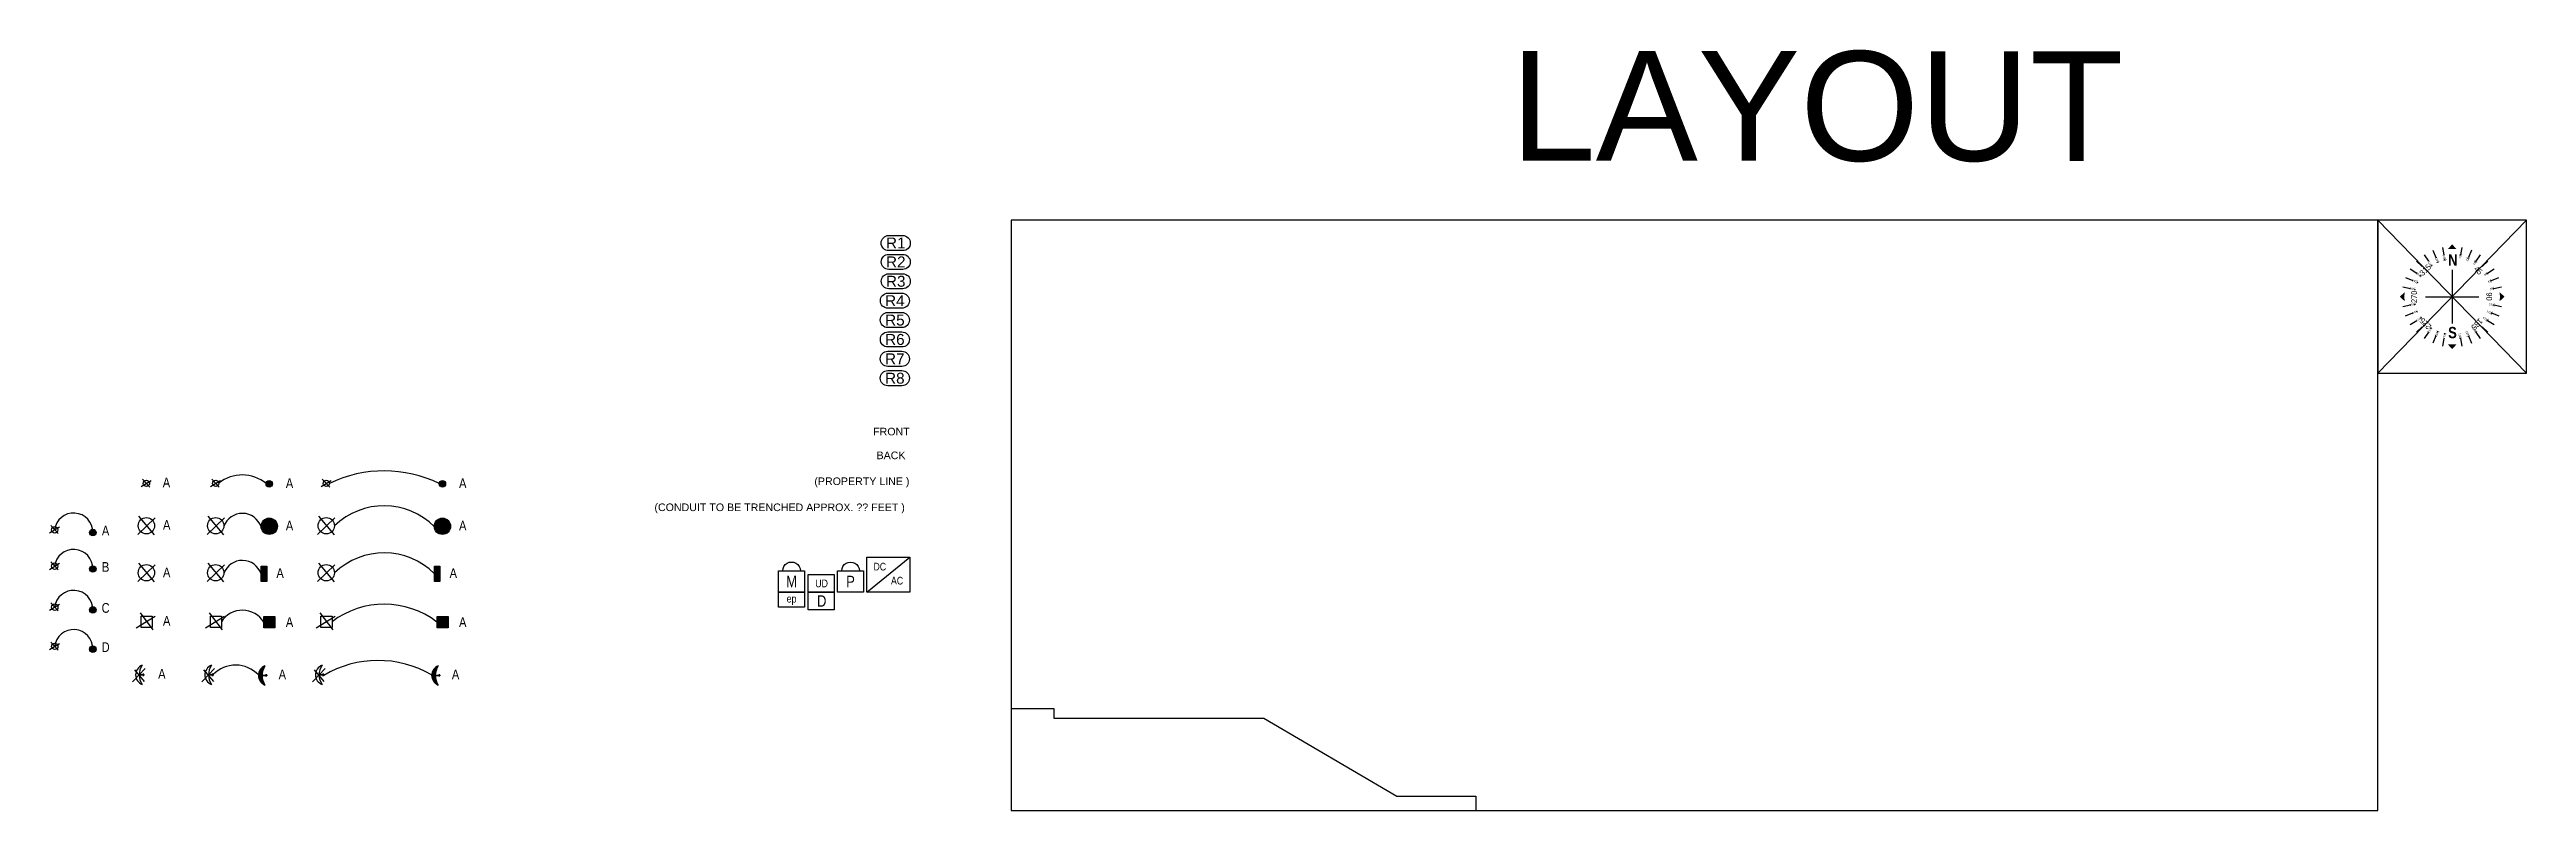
# Model space of a CAD drawing. Header units: feet. Extents: x -13431 to 13250, y 10829 to 29871.
# Drawn here: x 4101 to 6681, y 14622 to 15415 of the extents above; entities that cross this region are included whole.
import ezdxf
from ezdxf.enums import TextEntityAlignment as Align

# ---------------------------------------------------------------- set-up
doc = ezdxf.new("R2010")
doc.units = ezdxf.units.FT
doc.header["$MEASUREMENT"] = 0
doc.layers.add('LOCKED (NO PRINT)', color=7, linetype='Continuous', plot=False)
for name, color, linetype in [('NORTH ARROW', 7, 'Continuous'), ('PROPERTY LINE', 7, 'Continuous'), ('Z - ROOF', 3, 'Continuous'), ('Z - TITLEBLOCK TXT', 7, 'Continuous')]:
    doc.layers.add(name, color=color, linetype=linetype)
doc.styles.add('PAPER SPACE TXT', font='technic_.ttf', dxfattribs={"height": 0.125})
doc.styles.get("Standard").update_dxf_attribs({"font": 'calibri.ttf'})
doc.styles.add('TITLE BBLOCK TEXT', font='ARIALUNI.TTF')

# ---------------------------------------------------------------- blocks, each defined once
blk = doc.blocks.new('A$C035F63DD')
at = {"color": 3}
blk.add_lwpolyline([(-0.08, 0.003, -1), (-0.08, 0.136), (0.043, 0.136, -1), (0.043, 0.003)], format="xyb", close=True, dxfattribs=at)
at = {"layer": 'Z - TITLEBLOCK TXT', "color": 7, "style": 'TITLE BBLOCK TEXT'}
blk.add_text('R1', height=0.096, rotation=359.9886, dxfattribs=at).set_placement((-0.018, 0.07), align=Align.MIDDLE_CENTER)
blk = doc.blocks.new('A$C78CA008D')
at = {"color": 3}
blk.add_lwpolyline([(-0.08, -0.006, -1), (-0.08, 0.126), (0.043, 0.126, -1), (0.043, -0.006)], format="xyb", close=True, dxfattribs=at)
at = {"layer": 'Z - TITLEBLOCK TXT', "color": 7, "style": 'TITLE BBLOCK TEXT'}
blk.add_text('R2', height=0.096, rotation=359.9886, dxfattribs=at).set_placement((-0.018, 0.06), align=Align.MIDDLE_CENTER)
blk = doc.blocks.new('A$C188C70DB')
at = {"color": 3}
blk.add_lwpolyline([(-0.085, 0.01, -1), (-0.085, 0.142), (0.038, 0.142, -1), (0.038, 0.01)], format="xyb", close=True, dxfattribs=at)
at = {"layer": 'Z - TITLEBLOCK TXT', "color": 7, "style": 'TITLE BBLOCK TEXT'}
blk.add_text('R3', height=0.096, rotation=359.9886, dxfattribs=at).set_placement((-0.024, 0.076), align=Align.MIDDLE_CENTER)
blk = doc.blocks.new('A$C192F5397')
at = {"color": 3}
blk.add_lwpolyline([(-0.1, 0.004, -1), (-0.1, 0.136), (0.022, 0.136, -1), (0.022, 0.004)], format="xyb", close=True, dxfattribs=at)
at = {"layer": 'Z - TITLEBLOCK TXT', "color": 7, "style": 'TITLE BBLOCK TEXT'}
blk.add_text('R4', height=0.096, rotation=359.9886, dxfattribs=at).set_placement((-0.039, 0.07), align=Align.MIDDLE_CENTER)
blk = doc.blocks.new('A$C2E9D7AD3')
at = {"color": 3}
blk.add_lwpolyline([(-0.084, 0.006, -1), (-0.084, 0.139), (0.039, 0.139, -1), (0.039, 0.006)], format="xyb", close=True, dxfattribs=at)
at = {"layer": 'Z - TITLEBLOCK TXT', "color": 7, "style": 'TITLE BBLOCK TEXT'}
blk.add_text('R5', height=0.096, rotation=359.9886, dxfattribs=at).set_placement((-0.022, 0.072), align=Align.MIDDLE_CENTER)
blk = doc.blocks.new('A$C1B3971E3')
at = {"color": 3}
blk.add_lwpolyline([(-0.082, 0.003, -1), (-0.082, 0.135), (0.04, 0.135, -1), (0.04, 0.003)], format="xyb", close=True, dxfattribs=at)
at = {"layer": 'Z - TITLEBLOCK TXT', "color": 7, "style": 'TITLE BBLOCK TEXT'}
blk.add_text('R6', height=0.096, rotation=359.9886, dxfattribs=at).set_placement((-0.021, 0.069), align=Align.MIDDLE_CENTER)
blk = doc.blocks.new('A$C45660E13')
at = {"color": 3}
blk.add_lwpolyline([(-0.114, 0.013, -1), (-0.114, 0.145), (0.009, 0.145, -1), (0.009, 0.013)], format="xyb", close=True, dxfattribs=at)
at = {"layer": 'Z - TITLEBLOCK TXT', "color": 7, "style": 'TITLE BBLOCK TEXT'}
blk.add_text('R7', height=0.096, rotation=359.9886, dxfattribs=at).set_placement((-0.053, 0.079), align=Align.MIDDLE_CENTER)
blk = doc.blocks.new('A$C04943D0C')
at = {"color": 3}
blk.add_lwpolyline([(-0.088, -0.034, -1), (-0.088, 0.099), (0.035, 0.099, -1), (0.035, -0.034)], format="xyb", close=True, dxfattribs=at)
at = {"layer": 'Z - TITLEBLOCK TXT', "color": 7, "style": 'TITLE BBLOCK TEXT'}
blk.add_text('R8', height=0.096, rotation=359.9886, dxfattribs=at).set_placement((-0.027, 0.032), align=Align.MIDDLE_CENTER)
blk = doc.blocks.new('*U73')
at = {"layer": 'NORTH ARROW'}
h = blk.add_hatch(color=256, dxfattribs=at)
h.dxf.hatch_style = 1
h.paths.add_polyline_path([(0, 0.405), (-0.035, 0.368, -0.023421), (0, 0.369)])
h.paths.add_polyline_path([(0, 0.405), (0, 0.369, -0.023421), (0.035, 0.368)])
h = blk.add_hatch(color=256, dxfattribs=at)
h.dxf.hatch_style = 1
h.paths.add_polyline_path([(-0.405, 0), (-0.368, 0.035, 0.023421), (-0.369, 0)])
h.paths.add_polyline_path([(-0.405, 0), (-0.369, 0, 0.023421), (-0.368, -0.035)])
h = blk.add_hatch(color=256, dxfattribs=at)
h.dxf.hatch_style = 1
h.paths.add_polyline_path([(0.405, 0), (0.368, 0.035, -0.023421), (0.369, 0)])
h.paths.add_polyline_path([(0.405, 0), (0.369, 0, -0.023421), (0.368, -0.035)])
h = blk.add_hatch(color=256, dxfattribs=at)
h.dxf.hatch_style = 1
h.paths.add_polyline_path([(0, -0.405), (-0.035, -0.368, 0.023421), (0, -0.369)])
h.paths.add_polyline_path([(0, -0.405), (0, -0.369, 0.023421), (0.035, -0.368)])
at = {"layer": 'NORTH ARROW', "color": 8, "flags": 128}
for points in [[(-0.324, 0.216), (-0.274, 0.183)], [(-0.216, 0.324), (-0.183, 0.274)], [(-0.149, 0.36), (-0.126, 0.304)], [(-0.076, 0.382), (-0.064, 0.323)], [(0.076, 0.382), (0.064, 0.323)], [(0.149, 0.36), (0.126, 0.304)], [(0.216, 0.324), (0.183, 0.274)], [(0.274, 0.183), (0.324, 0.216)], [(-0.382, 0.076), (-0.323, 0.064)], [(-0.36, 0.149), (-0.304, 0.126)], [(0.304, 0.126), (0.36, 0.149)], [(0.323, 0.064), (0.382, 0.076)], [(-0.382, -0.076), (-0.323, -0.064)], [(-0.36, -0.149), (-0.304, -0.126)], [(-0.324, -0.216), (-0.274, -0.183)], [(0.274, -0.183), (0.324, -0.216)], [(0.304, -0.126), (0.36, -0.149)], [(0.323, -0.064), (0.382, -0.076)], [(-0.183, -0.274), (-0.216, -0.324)], [(-0.126, -0.304), (-0.149, -0.36)], [(-0.064, -0.323), (-0.076, -0.382)], [(0.064, -0.323), (0.076, -0.382)], [(0.126, -0.304), (0.149, -0.36)], [(0.183, -0.274), (0.216, -0.324)]]:
    blk.add_lwpolyline(points, dxfattribs=at)
at = {"layer": 'NORTH ARROW', "color": 1, "flags": 128}
for points in [[(-0.275, 0.275), (-0.233, 0.233)], [(0, 0.207), (0, -0.207)], [(0.233, 0.233), (0.275, 0.275)], [(-0.207, 0), (0.207, 0)], [(-0.275, -0.275), (-0.233, -0.233)], [(0.233, -0.233), (0.275, -0.275)]]:
    blk.add_lwpolyline(points, dxfattribs=at)
at = {"layer": 'Defpoints', "color": 1, "char_height": 0.01641}
for s, width, insert, attachment_point, rotation in [('\\A1;{\\W0.8;326\\H0.7x;\\S1/4;}', 0.05943, (-0.147, 0.245), 3, 303.75), ('\\A1;{\\W0.8;337\\H0.7x;\\S1/2;}', 0.05943, (-0.098, 0.271), 3, 292.5), ('\\A1;{\\W0.8;348\\H0.7x;\\S3/4;}', 0.02966, (-0.043, 0.284), 3, 281.25), ('\\A1;{\\W0.8;11\\H0.7x;\\S1/4;}', 0.02966, (0.046, 0.298), 1, 78.75), ('\\A1;{\\W0.8;22\\H0.7x;\\S1/2;}', 0.05943, (0.101, 0.279), 1, 67.5), ('\\A1;{\\W0.8;33\\H0.7x;\\S3/4;}', 0.05943, (0.154, 0.254), 1, 56.25), ('\\A1;{\\W0.8;281\\H0.7x;\\S1/4;}', 0.03438, (-0.283, 0.07), 3, 348.75), ('\\A1;{\\W0.8;292\\H0.7x;\\S1/2;}', 0.03438, (-0.261, 0.123), 3, 337.5), ('\\A1;{\\W0.8;303\\H0.7x;\\S3/4;}', 0.03438, (-0.232, 0.171), 3, 326.25), ('\\A1;{\\W0.8;56\\H0.7x;\\S1/4;}', 0.03438, (0.239, 0.176), 1, 33.75), ('\\A1;{\\W0.8;67\\H0.7x;\\S1/2;}', 0.03438, (0.27, 0.126), 1, 22.5), ('\\A1;{\\W0.8;78\\H0.7x;\\S3/4;}', 0.03438, (0.288, 0.071), 1, 11.25), ('\\A1;{\\W0.8;258\\H0.7x;\\S3/4;}', 0.03438, (-0.287, -0.043), 3, 11.25), ('\\A1;{\\W0.8;247\\H0.7x;\\S1/2;}', 0.03438, (-0.273, -0.099), 3, 22.5), ('\\A1;{\\W0.8;236\\H0.7x;\\S1/4;}', 0.03438, (-0.246, -0.148), 3, 33.75), ('\\A1;{\\W0.8;123\\H0.7x;\\S3/4;}', 0.03438, (0.246, -0.148), 1, 326.25), ('\\A1;{\\W0.8;112\\H0.7x;\\S1/2;}', 0.03438, (0.273, -0.099), 1, 337.5), ('\\A1;{\\W0.8;101\\H0.7x;\\S1/4;}', 0.03438, (0.287, -0.043), 1, 348.75), ('\\A1;{\\W0.8;213\\H0.7x;\\S3/4;}', 0.03438, (-0.171, -0.231), 3, 56.25), ('\\A1;{\\W0.8;202\\H0.7x;\\S1/2;}', 0.03438, (-0.122, -0.26), 3, 67.5), ('\\A1;{\\W0.8;191\\H0.7x;\\S1/4;}', 0.03438, (-0.069, -0.279), 3, 78.75), ('\\A1;{\\W0.8;168\\H0.7x;\\S3/4;}', 0.03438, (0.069, -0.279), 1, 281.25), ('\\A1;{\\W0.8;157\\H0.7x;\\S1/2;}', 0.03438, (0.122, -0.26), 1, 292.5), ('\\A1;{\\W0.8;146\\H0.7x;\\S1/2;}', 0.03438, (0.171, -0.231), 1, 303.75)]:
    blk.add_mtext_dynamic_manual_height_columns(s, width=width, gutter_width=1, heights=[0], dxfattribs=dict(at, insert=insert, attachment_point=attachment_point, rotation=rotation))
at = {"layer": 'NORTH ARROW', "char_height": 0.04376, "attachment_point": 1}
for s, insert, rotation in [('{\\fTechnicLite|b0|i0|c2|p2;315}', (-0.258, 0.189), 45), ('{\\fTechnicLite|b0|i0|c2|p2;45}', (0.195, 0.242), 315), ('{\\fTechnicLite|b0|i0|c2|p2;270}', (-0.316, -0.049), 90), ('{\\fTechnicLite|b0|i0|c2|p2;90}', (0.309, 0.033), 270), ('{\\fTechnicLite|b0|i0|c2|p2;225}', (-0.189, -0.258), 135), ('{\\fTechnicLite|b0|i0|c2|p2;135}', (0.242, -0.195), 225)]:
    blk.add_mtext_dynamic_manual_height_columns(s, width=0.05, gutter_width=1, heights=[0], dxfattribs=dict(at, insert=insert, rotation=rotation))
at = {"layer": 'NORTH ARROW', "char_height": 0.08753, "attachment_point": 1}
for s, insert in [('{\\fTechnicBold|b0|i0|c2|p2;N}', (-0.031, 0.328)), ('{\\fTechnicBold|b0|i0|c2|p2;S}', (-0.031, -0.234))]:
    blk.add_mtext_dynamic_manual_height_columns(s, width=0.05, gutter_width=1, heights=[0], dxfattribs=dict(at, insert=insert))
blk = doc.blocks.new('*U130')
at = {"color": 1, "flags": 128}
for points in [[(22.8, 22.2), (27.2, 22.2), (27.2, 0), (0, 0), (0, 22.2), (4.4, 22.2, -1.000086), (22.8, 22.2), (22.8, 22.2), (27.2, 22.2), (27.2, 0), (0, 0), (0, 22.2), (22.8, 22.2)], [(84.2, 22.2), (88.6, 22.2), (88.6, 0), (61.4, 0), (61.4, 22.2), (65.9, 22.2, -1.000086), (84.2, 22.2), (84.2, 22.2), (88.6, 22.2), (88.6, 0), (61.4, 0), (61.4, 22.2), (84.2, 22.2)]]:
    blk.add_lwpolyline(points, format="xyb", dxfattribs=at)
blk.add_lwpolyline([(92, 0), (92, 36.6), (136.9, 36.6), (136.9, 0), (92, 0), (136.9, 36.6)], dxfattribs=at)
at = {"color": 1}
for points in [[(30.9, 18.3), (58.1, 18.3), (58.1, 0), (30.9, 0)], [(0, 0), (27.2, 0), (27.2, -15.5), (0, -15.5)], [(30.9, 0), (58.1, 0), (58.1, -18.3), (30.9, -18.3)]]:
    blk.add_lwpolyline(points, close=True, dxfattribs=at)
at = {"color": 1, "style": 'PAPER SPACE TXT'}
for s, height, p in [('DC', 7.99, (105.5, 26.6)), ('M', 11.9, (13.6, 11.1)), ('UD', 7.99, (44.9, 9.1)), ('P', 11.9, (75, 11.1)), ('AC', 7.99, (123.5, 12)), ('D', 11.9, (45, -9.2))]:
    blk.add_text(s, height=height, dxfattribs=at).set_placement(p, align=Align.MIDDLE_CENTER)
blk.add_text('ep', height=7.99, rotation=359.9986, dxfattribs=at).set_placement((13.6, -6.8), align=Align.MIDDLE_CENTER)
blk = doc.blocks.new('*U104')
at = {"layer": 'Z - ROOF'}
h = blk.add_hatch(color=256, dxfattribs=at)
h.dxf.hatch_style = 1
h.paths.add_polyline_path([(43, -2.9, 1), (36.3, -2.9, 1)])
at = {"color": 3}
blk.add_circle((0, 0), 3.33, dxfattribs=at)
at = {"color": 7}
blk.add_circle((39.7, -2.9), 3.33, dxfattribs=at)
at = {"layer": 'Z - ROOF', "color": 3, "flags": 128}
for points in [[(-5.4, -3.3), (5, 3.1)], [(-4.1, 4.5), (3.7, -3.9)]]:
    blk.add_lwpolyline(points, dxfattribs=at)
at = {"layer": 'Z - ROOF', "color": 3}
blk.add_arc((19.7, -2.5), 20, 358.9278, 173.1211, dxfattribs=at)
at = {"style": 'PAPER SPACE TXT'}
blk.add_text('A', height=10.1, dxfattribs=at).set_placement((53, -0.8), align=Align.MIDDLE_CENTER)
blk = doc.blocks.new('*U98')
at = {"layer": 'Z - ROOF'}
h = blk.add_hatch(color=256, dxfattribs=at)
h.dxf.hatch_style = 1
h.paths.add_polyline_path([(43, -2.9, 1), (36.3, -2.9, 1)])
at = {"color": 3}
blk.add_circle((0, 0), 3.33, dxfattribs=at)
at = {"color": 7}
blk.add_circle((39.7, -2.9), 3.33, dxfattribs=at)
at = {"layer": 'Z - ROOF', "color": 3, "flags": 128}
for points in [[(-5.4, -3.3), (5, 3.1)], [(-4.1, 4.5), (3.7, -3.9)]]:
    blk.add_lwpolyline(points, dxfattribs=at)
at = {"layer": 'Z - ROOF', "color": 3}
blk.add_arc((19.7, -2.5), 20, 358.9278, 173.1211, dxfattribs=at)
at = {"style": 'PAPER SPACE TXT'}
blk.add_text('B', height=10.1, dxfattribs=at).set_placement((53, -0.8), align=Align.MIDDLE_CENTER)
blk = doc.blocks.new('OBSTRUCTION C')
at = {"layer": 'Z - ROOF'}
h = blk.add_hatch(color=256, dxfattribs=at)
h.dxf.hatch_style = 1
h.paths.add_polyline_path([(43, -2.9, 1), (36.3, -2.9, 1)])
at = {"color": 3}
blk.add_circle((0, 0), 3.33, dxfattribs=at)
at = {"color": 7}
blk.add_circle((39.7, -2.9), 3.33, dxfattribs=at)
at = {"layer": 'Z - ROOF', "color": 3, "flags": 128}
for points in [[(-5.4, -3.3), (5, 3.1)], [(-4.1, 4.5), (3.7, -3.9)]]:
    blk.add_lwpolyline(points, dxfattribs=at)
at = {"layer": 'Z - ROOF', "color": 3}
blk.add_arc((19.7, -2.5), 20, 358.9278, 173.1211, dxfattribs=at)
at = {"style": 'PAPER SPACE TXT'}
blk.add_text('C', height=10.1, dxfattribs=at).set_placement((53, -0.8), align=Align.MIDDLE_CENTER)
blk = doc.blocks.new('OBSTRUCTION D')
at = {"layer": 'Z - ROOF'}
h = blk.add_hatch(color=256, dxfattribs=at)
h.dxf.hatch_style = 1
h.paths.add_polyline_path([(43, -2.9, 1), (36.3, -2.9, 1)])
at = {"color": 3}
blk.add_circle((0, 0), 3.33, dxfattribs=at)
at = {"color": 7}
blk.add_circle((39.7, -2.9), 3.33, dxfattribs=at)
at = {"layer": 'Z - ROOF', "color": 3, "flags": 128}
for points in [[(-5.4, -3.3), (5, 3.1)], [(-4.1, 4.5), (3.7, -3.9)]]:
    blk.add_lwpolyline(points, dxfattribs=at)
at = {"layer": 'Z - ROOF', "color": 3}
blk.add_arc((19.7, -2.5), 20, 358.9278, 173.1211, dxfattribs=at)
at = {"style": 'PAPER SPACE TXT'}
blk.add_text('D', height=10.1, dxfattribs=at).set_placement((53, -0.8), align=Align.MIDDLE_CENTER)

msp = doc.modelspace()

# ---------------------------------------------------------------- hatches: boundary and pattern name
at = {"layer": 'Z - ROOF'}
h = msp.add_hatch(color=256, dxfattribs=at)
h.dxf.hatch_style = 1
h.paths.add_polyline_path([(4332.99439, 14962.57803, 1), (4326.32624, 14962.57803, 1)])
h = msp.add_hatch(color=256, dxfattribs=at)
h.dxf.hatch_style = 1
h.paths.add_polyline_path([(4513.41454, 14962.57803, 1), (4506.74639, 14962.57803, 1)])
h = msp.add_hatch(color=256, dxfattribs=at)
h.dxf.hatch_style = 1
h.paths.add_polyline_path([(4338.18075, 14918.41251, 1), (4321.13988, 14918.41251, 1)])
h = msp.add_hatch(color=256, dxfattribs=at)
h.dxf.hatch_style = 1
h.paths.add_polyline_path([(4518.6009, 14918.41251, 1), (4501.56003, 14918.41251, 1)])
h = msp.add_hatch(color=256, dxfattribs=at)
h.dxf.hatch_style = 1
h.paths.add_polyline_path([(4321.25551, 14860.87376), (4327.01973, 14860.87376), (4327.01973, 14876.90233), (4321.25551, 14876.90233)])
h = msp.add_hatch(color=256, dxfattribs=at)
h.dxf.hatch_style = 1
h.paths.add_polyline_path([(4501.67566, 14860.87376), (4507.43988, 14860.87376), (4507.43988, 14876.90233), (4501.67566, 14876.90233)])
h = msp.add_hatch(color=256, dxfattribs=at)
h.dxf.hatch_style = 1
h.paths.add_polyline_path([(4335.58757, 14824.32669), (4324.10351, 14824.32669), (4324.10351, 14812.4803), (4335.58757, 14812.4803)])
h = msp.add_hatch(color=256, dxfattribs=at)
h.dxf.hatch_style = 1
h.paths.add_polyline_path([(4516.00772, 14824.32669), (4504.52366, 14824.32669), (4504.52366, 14812.4803), (4516.00772, 14812.4803)])
h = msp.add_hatch(color=256, dxfattribs=at)
h.dxf.hatch_style = 1
h.paths.add_polyline_path([(4322.18293, 14763.35848), (4322.18634, 14763.35848, -0.1444058627), (4325.23765, 14773.00453, 0.6831251025), (4325.23765, 14753.01375, -0.1444058627), (4322.18634, 14762.6598), (4322.18293, 14762.6598)])
h.paths.add_polyline_path([(4325.82369, 14763.35848), (4322.18634, 14763.35848, 0.0097698625), (4322.18634, 14762.6598), (4325.82369, 14762.6598)])
h.paths.add_polyline_path([(4327.07724, 14763.35848), (4325.82369, 14763.35848), (4325.82369, 14762.6598), (4327.07724, 14762.6598)])
h = msp.add_hatch(color=256, dxfattribs=at)
h.dxf.hatch_style = 1
h.paths.add_polyline_path([(4502.60308, 14763.35848), (4502.60649, 14763.35848, -0.1444058627), (4505.6578, 14773.00453, 0.6831251025), (4505.6578, 14753.01375, -0.1444058627), (4502.60649, 14762.6598), (4502.60308, 14762.6598)])
h.paths.add_polyline_path([(4506.24384, 14763.35848), (4502.60649, 14763.35848, 0.0097698625), (4502.60649, 14762.6598), (4506.24384, 14762.6598)])
h.paths.add_polyline_path([(4507.49739, 14763.35848), (4506.24384, 14763.35848), (4506.24384, 14762.6598), (4507.49739, 14762.6598)])

# ---------------------------------------------------------------- linework, layer by layer
at = {"color": 3}
for points in [[(4196.16523, 14824.86617), (4207.64929, 14824.86617), (4207.64929, 14813.01978), (4196.16523, 14813.01978)], [(4268.33241, 14824.86617), (4279.81647, 14824.86617), (4279.81647, 14813.01978), (4268.33241, 14813.01978)], [(4383.56302, 14824.86617), (4395.04708, 14824.86617), (4395.04708, 14813.01978), (4383.56302, 14813.01978)], [(4194.24465, 14763.89796), (4199.13896, 14763.89796), (4199.13896, 14763.19927), (4194.24465, 14763.19927)], [(4199.13896, 14764.13743), (4197.88541, 14764.13743), (4197.88541, 14762.9598), (4199.13896, 14762.9598)], [(4266.41183, 14763.89796), (4271.30614, 14763.89796), (4271.30614, 14763.19927), (4266.41183, 14763.19927)], [(4271.30614, 14764.13743), (4270.0526, 14764.13743), (4270.0526, 14762.9598), (4271.30614, 14762.9598)], [(4381.64244, 14763.89796), (4386.53675, 14763.89796), (4386.53675, 14763.19927), (4381.64244, 14763.19927)], [(4386.53675, 14764.13743), (4385.2832, 14764.13743), (4385.2832, 14762.9598), (4386.53675, 14762.9598)]]:
    msp.add_lwpolyline(points, close=True, dxfattribs=at)
at = {"color": 7}
for points in [[(4324.10351, 14824.32669), (4335.58757, 14824.32669), (4335.58757, 14812.4803), (4324.10351, 14812.4803)], [(4504.52366, 14824.32669), (4516.00772, 14824.32669), (4516.00772, 14812.4803), (4504.52366, 14812.4803)], [(4322.18293, 14763.35848), (4327.07724, 14763.35848), (4327.07724, 14762.6598), (4322.18293, 14762.6598)], [(4327.07724, 14763.59795), (4325.82369, 14763.59795), (4325.82369, 14762.42033), (4327.07724, 14762.42033)], [(4502.60308, 14763.35848), (4507.49739, 14763.35848), (4507.49739, 14762.6598), (4502.60308, 14762.6598)], [(4507.49739, 14763.59795), (4506.24384, 14763.59795), (4506.24384, 14762.42033), (4507.49739, 14762.42033)]]:
    msp.add_lwpolyline(points, close=True, dxfattribs=at)
at = {"color": 3}
for centre, radius in [((4201.72203, 14963.11751), 3.33408), ((4273.88922, 14963.11751), 3.33408), ((4389.11982, 14963.11751), 3.33408), ((4201.72203, 14918.95199), 8.52043), ((4273.88922, 14918.95199), 8.52043), ((4389.11982, 14918.95199), 8.52043), ((4201.72203, 14869.94888), 8.52043), ((4273.88922, 14869.94888), 8.52043), ((4389.11982, 14869.94888), 8.52043)]:
    msp.add_circle(centre, radius, dxfattribs=at)
at = {"color": 7}
for centre, radius in [((4329.66031, 14962.57803), 3.33408), ((4510.08046, 14962.57803), 3.33408), ((4329.66031, 14918.41251), 8.52043), ((4510.08046, 14918.41251), 8.52043)]:
    msp.add_circle(centre, radius, dxfattribs=at)
at = {"color": 3}
for centre, radius, start, end in [((4201.20125, 14763.54862), 10.72998, 111.3240729, 248.6759271), ((4212.12502, 14763.54862), 17.88037, 146.01231646, 213.98768354), ((4273.36843, 14763.54862), 10.72998, 111.3240729, 248.6759271), ((4284.2922, 14763.54862), 17.88037, 146.01231646, 213.98768354), ((4388.59904, 14763.54862), 10.72998, 111.3240729, 248.6759271), ((4399.52281, 14763.54862), 17.88037, 146.01231646, 213.98768354)]:
    msp.add_arc(centre, radius, start, end, dxfattribs=at)
at = {"color": 7}
for centre, radius, start, end in [((4329.13953, 14763.00914), 10.72998, 111.3240729, 248.6759271), ((4340.0633, 14763.00914), 17.88037, 146.01231646, 213.98768354), ((4509.55968, 14763.00914), 10.72998, 111.3240729, 248.6759271), ((4520.48345, 14763.00914), 17.88037, 146.01231646, 213.98768354)]:
    msp.add_arc(centre, radius, start, end, dxfattribs=at)
at = {"layer": 'LOCKED (NO PRINT)'}
for p, q in [((6680.72864, 15077.79259), (6525.95503, 15237.33534)), ((6525.95503, 15077.79259), (6680.72864, 15237.33534))]:
    msp.add_line(p, q, dxfattribs=at)
at = {"layer": 'LOCKED (NO PRINT)', "color": 7}
msp.add_lwpolyline([(6525.95503, 15237.33534), (5102.34881, 15237.33534), (5102.34881, 14622.30167), (6525.95503, 14622.30167)], close=True, dxfattribs=at)
at = {"layer": 'LOCKED (NO PRINT)'}
msp.add_lwpolyline([(6680.72864, 15237.33534), (6525.95503, 15237.33534), (6525.95503, 15077.79259), (6680.72864, 15077.79259)], close=True, dxfattribs=at)
at = {"layer": 'LOCKED (NO PRINT)', "color": 7}
msp.add_lwpolyline([(5102.37214, 14728.52087), (5147.04339, 14728.52087), (5147.04339, 14718.52365), (5365.44279, 14718.52365), (5504.1057, 14637.32857), (5586.55778, 14637.32857), (5586.55778, 14622.29332)], dxfattribs=at)
at = {"layer": 'Z - ROOF', "color": 3, "flags": 128}
for points in [[(4196.32027, 14959.7587), (4206.69904, 14966.18913)], [(4197.56572, 14967.53744), (4205.3498, 14959.1364)], [(4268.48746, 14959.7587), (4278.86623, 14966.18913)], [(4269.73291, 14967.53744), (4277.51699, 14959.1364)], [(4383.71806, 14959.7587), (4394.09684, 14966.18913)], [(4384.96352, 14967.53744), (4392.7476, 14959.1364)], [(4192.6877, 14909.94462), (4210.74677, 14927.26529)], [(4193.62179, 14928.92476), (4209.81267, 14909.42604)], [(4264.85488, 14909.94462), (4282.91395, 14927.26529)], [(4265.78898, 14928.92476), (4281.97986, 14909.42604)], [(4380.08549, 14909.94462), (4398.14456, 14927.26529)], [(4381.01958, 14928.92476), (4397.21047, 14909.42604)], [(4192.6877, 14860.94151), (4210.74677, 14878.26218)], [(4193.62179, 14879.92165), (4209.81267, 14860.42293)], [(4264.85488, 14860.94151), (4282.91395, 14878.26218)], [(4265.78898, 14879.92165), (4281.97986, 14860.42293)], [(4380.08549, 14860.94151), (4398.14456, 14878.26218)], [(4381.01958, 14879.92165), (4397.21047, 14860.42293)], [(4191.1292, 14812.73968), (4210.95266, 14824.56338)], [(4195.07314, 14828.08974), (4208.35797, 14810.3542)], [(4263.29639, 14812.73968), (4283.11985, 14824.56338)], [(4267.24032, 14828.08974), (4280.52516, 14810.3542)], [(4378.527, 14812.73968), (4398.35046, 14824.56338)], [(4382.47093, 14828.08974), (4395.75577, 14810.3542)], [(4187.39814, 14756.21024), (4200.61518, 14770.07047)], [(4189.19305, 14768.92903), (4199.3098, 14756.78095)], [(4259.56533, 14756.21024), (4272.78237, 14770.07047)], [(4261.36024, 14768.92903), (4271.47698, 14756.78095)], [(4374.79594, 14756.21024), (4388.01298, 14770.07047)], [(4376.59085, 14768.92903), (4386.70759, 14756.78095)]]:
    msp.add_lwpolyline(points, dxfattribs=at)
at = {"layer": 'Z - ROOF', "color": 7}
for points in [[(4321.25551, 14876.90233), (4327.01973, 14876.90233), (4327.01973, 14860.87376), (4321.25551, 14860.87376)], [(4501.67566, 14876.90233), (4507.43988, 14876.90233), (4507.43988, 14860.87376), (4501.67566, 14860.87376)]]:
    msp.add_lwpolyline(points, close=True, dxfattribs=at)
at = {"layer": 'Z - ROOF', "color": 3}
for centre, radius, start, end in [((4301.58438, 14933.51763), 38.36034, 49.81755698, 129.4246672), ((4449.30093, 14845.01654), 131.07169, 64.00168059, 115.70319972), ((4449.15497, 14865.44647), 74.22174, 44.95851358, 133.95309205), ((4301.74387, 14911.17603), 20.63484, 18.99140628, 159.73398773), ((4449.15497, 14816.44336), 74.22174, 44.95851358, 133.95309205), ((4301.74387, 14862.17292), 20.63484, 18.99140628, 159.73398773), ((4449.44976, 14746.8671), 90.30273, 52.56419163, 127.04540995), ((4301.75235, 14804.90365), 26.04391, 31.65250498, 147.38009483), ((4294.62983, 14741.23621), 32.51998, 43.16159636, 135.8246903), ((4443.09508, 14668.34635), 110.22954, 59.66266225, 120.87027265)]:
    msp.add_arc(centre, radius, start, end, dxfattribs=at)

# ---------------------------------------------------------------- block references
at = {"xscale": 118.7716407580049, "yscale": 118.7716407580049, "zscale": 118.7716407580049}
for name, p in [('A$C035F63DD', (4984.40051, 15205.18027)), ('A$C78CA008D', (4984.40051, 15186.69221)), ('A$C188C70DB', (4985.04205, 15164.61477)), ('A$C192F5397', (4985.92539, 15145.10054)), ('A$C2E9D7AD3', (4983.95216, 15124.64063)), ('A$C1B3971E3', (4983.79116, 15104.83869)), ('A$C45660E13', (4987.53151, 15083.45351)), ('A$C04943D0C', (4984.46201, 15068.83866))]:
    msp.add_blockref(name, p, dxfattribs=at)
at = {"color": 3}
for name, p in [('*U104', (4106.20894, 14914.70841)), ('*U98', (4106.20894, 14876.79565)), ('*U130', (4860.10789, 14849.7432)), ('OBSTRUCTION C', (4106.26083, 14834.11827)), ('OBSTRUCTION D', (4106.26083, 14793.26966))]:
    msp.add_blockref(name, p, dxfattribs=at)
at = {"layer": 'Z - ROOF', "xscale": 134.5681912831446, "yscale": 134.5681912831446, "zscale": 134.5681912831446}
msp.add_blockref('*U73', (6603.34183, 15157.56396), dxfattribs=at)

# ---------------------------------------------------------------- texts
at = {"style": 'PAPER SPACE TXT'}
for p in [(4222.60214, 14964.00122), (4350.80469, 14963.24233), (4531.22484, 14963.24233), (4222.8616, 14919.83969), (4350.80469, 14919.07681), (4531.22484, 14919.07681), (4222.8616, 14870.26614), (4340.97209, 14869.55234), (4521.39224, 14869.55234), (4222.85993, 14819.88626), (4350.80469, 14818.49863), (4531.22484, 14818.49863), (4217.83617, 14764.56226), (4343.33072, 14764.02278), (4523.75087, 14764.02278)]:
    msp.add_text('A', height=10.125, dxfattribs=at).set_placement(p, align=Align.MIDDLE_CENTER)
at = {"layer": 'LOCKED (NO PRINT)', "color": 7, "style": 'TITLE BBLOCK TEXT'}
msp.add_text('LAYOUT', height=114.235434, rotation=359.98856394, dxfattribs=at).set_placement((5622.55838, 15299.21355))
at = {"layer": 'PROPERTY LINE', "color": 7, "insert": (4894.95485, 14969.29375), "char_height": 7.9251852, "width": 103.9415351, "attachment_point": 1, "rotation": 359.98856394, "style": 'TITLE BBLOCK TEXT', "bg_fill": 3, "box_fill_scale": 1.5, "bg_fill_color": 256, "bg_fill_transparency": 0}
msp.add_mtext('\\pi2.5005;(PROPERTY LINE )', dxfattribs=at)
at = {"layer": 'Z - TITLEBLOCK TXT', "color": 7, "style": 'TITLE BBLOCK TEXT'}
for s, height, p in [('FRONT', 7.925185, (4958.66777, 15013.08739)), ('BACK', 7.925185, (4962.22487, 14988.2982)), ('(CONDUIT TO BE TRENCHED APPROX. ?? FEET )', 7.9251852, (4730.88657, 14934.2193))]:
    msp.add_text(s, height=height, rotation=359.98856394, dxfattribs=at).set_placement(p)

doc.saveas('drawing.dxf')
